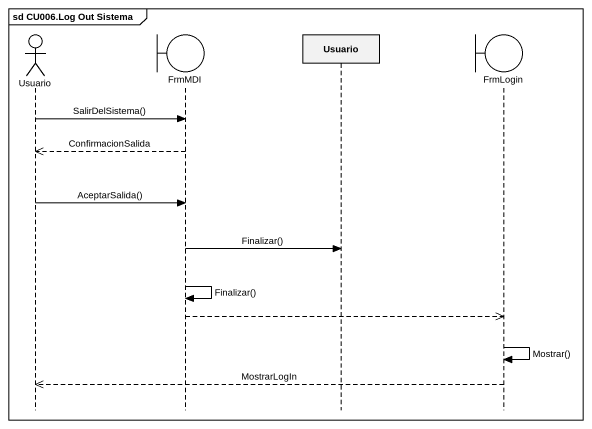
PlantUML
@startuml
mainframe sd CU006.Log Out Sistema
hide footbox
actor Usuario
boundary FrmMDI
participant "Usuario" as Usuario_2
boundary FrmLogin

Usuario -> FrmMDI : SalirDelSistema()
FrmMDI -->> Usuario : ConfirmacionSalida
Usuario -> FrmMDI : AceptarSalida()
FrmMDI -> Usuario_2 : Finalizar()
FrmMDI -> FrmMDI : Finalizar()
FrmMDI -->> FrmLogin
FrmLogin -> FrmLogin : Mostrar()
FrmLogin -->> Usuario : MostrarLogIn
@enduml
